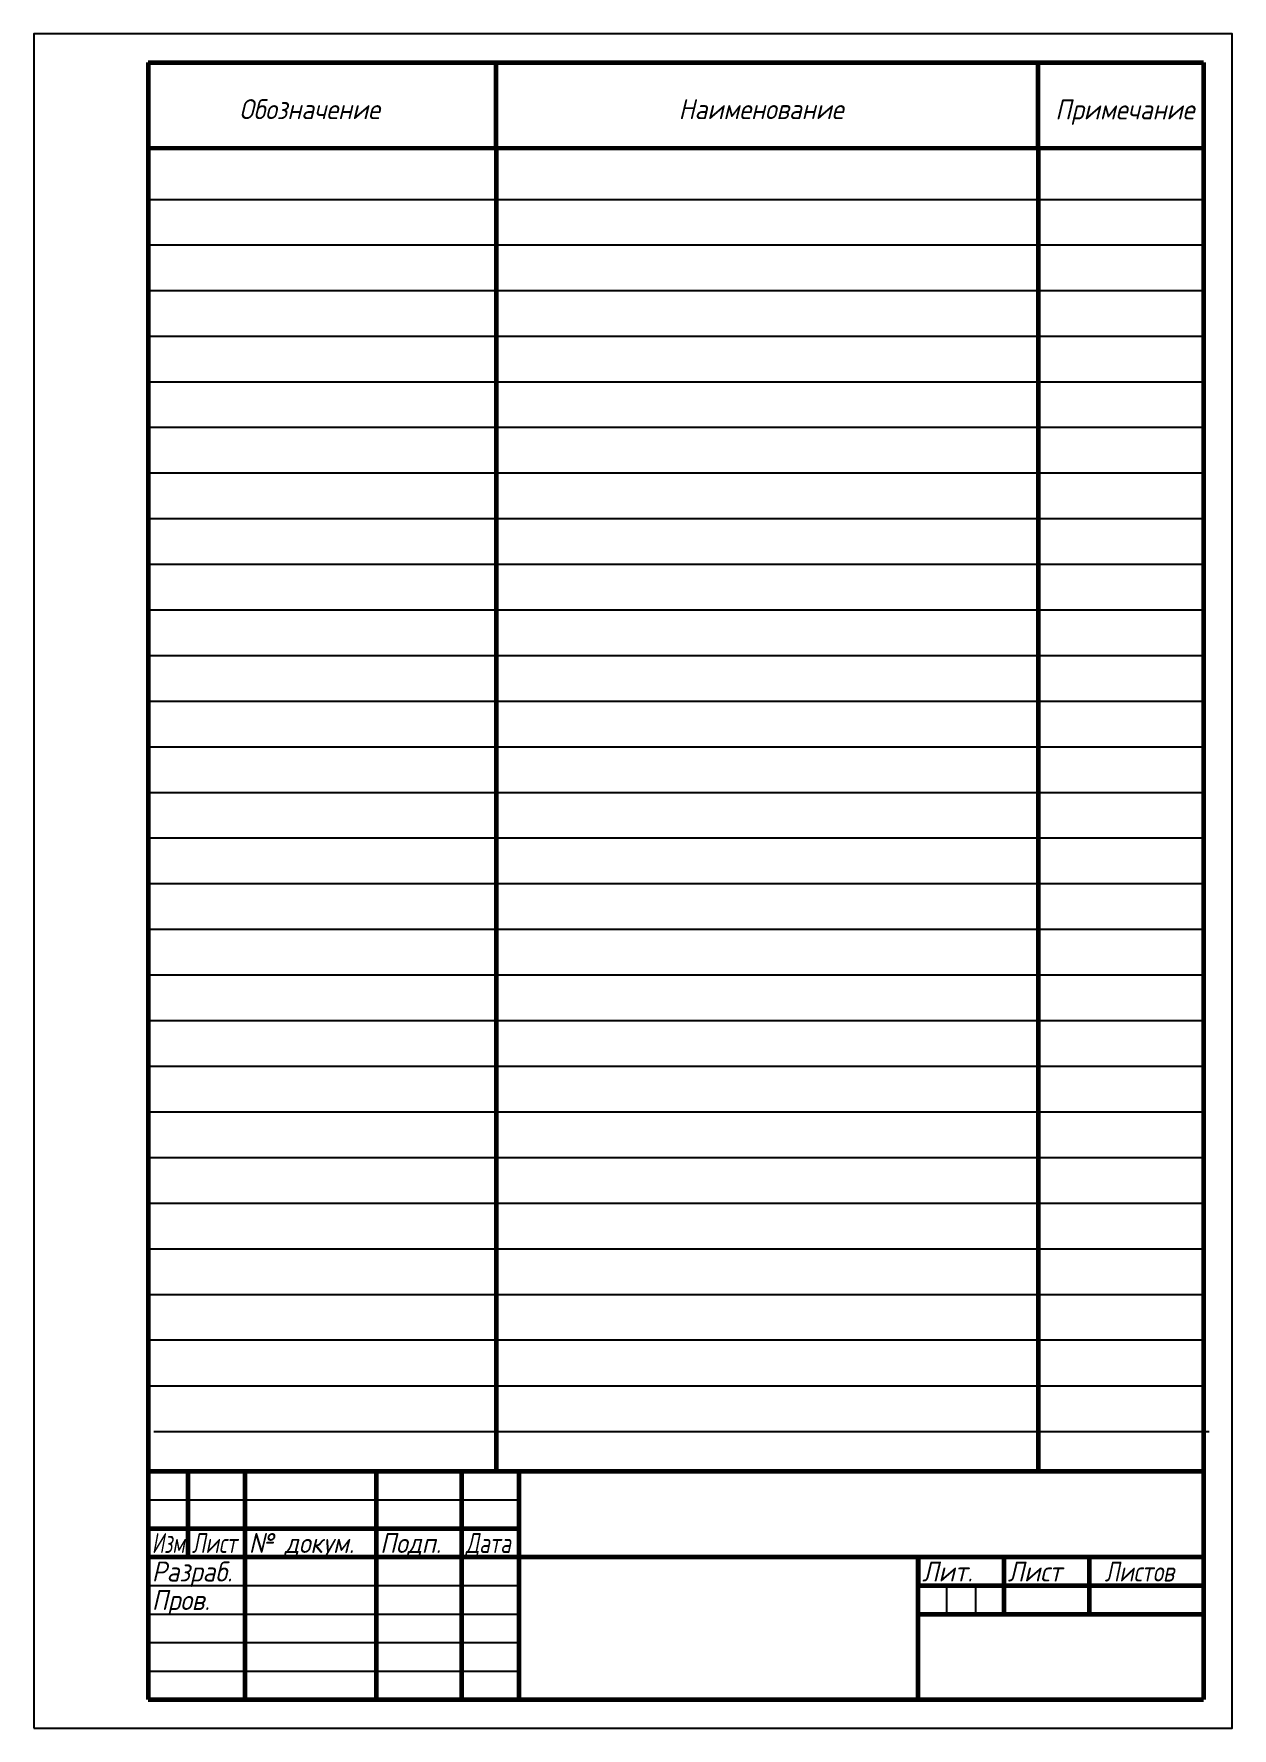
# Model space of a CAD drawing. Header units: millimetres. Extents: x 0 to 210, y 0 to 297.
import ezdxf

# ---------------------------------------------------------------- set-up
doc = ezdxf.new("R2010")
doc.units = ezdxf.units.MM
doc.header["$LTSCALE"] = 0.5
doc.layers.get('0').update_dxf_attribs({"lineweight": 60})
doc.layers.get('Defpoints').update_dxf_attribs({"color": 5})
doc.styles.get("Standard").update_dxf_attribs({"font": 'isocpeui.ttf', "width": 0.9})

msp = doc.modelspace()

# ---------------------------------------------------------------- linework, layer by layer
for p, q in [((20, 292), (205, 292)), ((20, 292), (20, 5.04)), ((81, 277), (81, 292)), ((205, 292), (204.96, 5.04)), ((20, 277), (205, 276.97)), ((81, 277), (81, 45)), ((176.01, 276.98), (176, 45))]:
    msp.add_line(p, q)
at = {"lineweight": 60}
msp.add_line((176, 277), (176, 292), dxfattribs=at)
at = {"color": 7, "linetype": 'Continuous', "lineweight": -3}
for p, q in [((20, 267.96), (205, 267.96)), ((20, 260), (205, 260)), ((20, 252), (205, 252)), ((20, 244), (205, 244)), ((20, 236), (205, 236)), ((20, 228.04), (205, 228.04)), ((20, 220.04), (205, 220.04)), ((20, 212.04), (205, 212.04)), ((20, 204.04), (205, 204.04)), ((20, 196.04), (205, 196.04)), ((20, 188.04), (205, 188.04)), ((20, 180.04), (205, 180.04)), ((20, 172.04), (205, 172.04)), ((20, 164.04), (205, 164.04)), ((20, 156.04), (205, 156.04)), ((20, 148.04), (205, 148.04)), ((20, 140.04), (205, 140.04)), ((20, 132.04), (205, 132.04)), ((20, 124.04), (205, 124.04)), ((20, 116.04), (205, 116.04)), ((20, 108.04), (205, 108.04)), ((20, 100.04), (205, 100.04)), ((20, 92.04), (205, 92.04)), ((20, 84.04), (205, 84.04)), ((20, 76.04), (205, 76.04)), ((20, 68.04), (205, 68.04)), ((20, 60), (205, 60)), ((21, 52), (206, 52)), ((20, 40), (85, 40)), ((20, 25), (85, 25)), ((160, 20), (160, 25)), ((165, 25), (165, 20)), ((20, 20), (85, 20)), ((20, 15), (85, 15)), ((20, 10), (85, 10))]:
    msp.add_line(p, q, dxfattribs=at)
at = {"color": 7, "linetype": 'Continuous', "lineweight": 60}
for p, q in [((205, 45), (20, 45)), ((27, 45), (27, 30)), ((37, 5), (37, 45)), ((60, 45), (60, 5)), ((75, 5), (75, 45)), ((85, 45), (85, 5)), ((20, 35), (85, 35)), ((20, 30), (85, 30)), ((85, 30), (205, 30)), ((155, 5), (155, 30)), ((170, 30), (170, 20)), ((185, 20), (185, 30)), ((155, 25), (205, 25)), ((155, 20), (205, 20)), ((155, 5), (205, 5))]:
    msp.add_line(p, q, dxfattribs=at)
at = {"color": 7, "linetype": 'Continuous'}
for p, q in [((20, 35), (85, 35)), ((20, 30), (85, 30)), ((155, 30), (155, 25)), ((20, 5), (205, 5))]:
    msp.add_line(p, q, dxfattribs=at)
at = {"layer": 'Defpoints'}
msp.add_lwpolyline([(0, 0), (210, 0), (210, 297), (0, 297)], close=True, dxfattribs=at)

# ---------------------------------------------------------------- texts
at = {"color": 7, "linetype": 'Continuous'}
for s, width, p in [('Обозначение', 0.9, (36, 282.05)), ('Наименование', 0.9, (113, 282.05)), ('Примечание', 0.9, (179, 282)), ('Изм.', 0.7, (20.67, 30.7)), ('Лист', 0.75, (27.67, 30.7)), ('№ докум.', 0.9, (37.67, 30.7)), ('Подп.', 0.9, (60.67, 30.7)), ('Дата', 0.75, (75.67, 30.7)), ('Разраб.', 0.9, (20.67, 25.7)), ('Лит.', 0.9, (155.67, 25.7)), ('Лист', 0.9, (170.67, 25.7)), ('Листов', 0.8, (187.67, 25.7)), ('Пров.', 0.9, (20.67, 20.7))]:
    msp.add_text(s, height=3.5, dxfattribs=dict(at, width=width)).set_placement(p)

doc.saveas('drawing.dxf')
